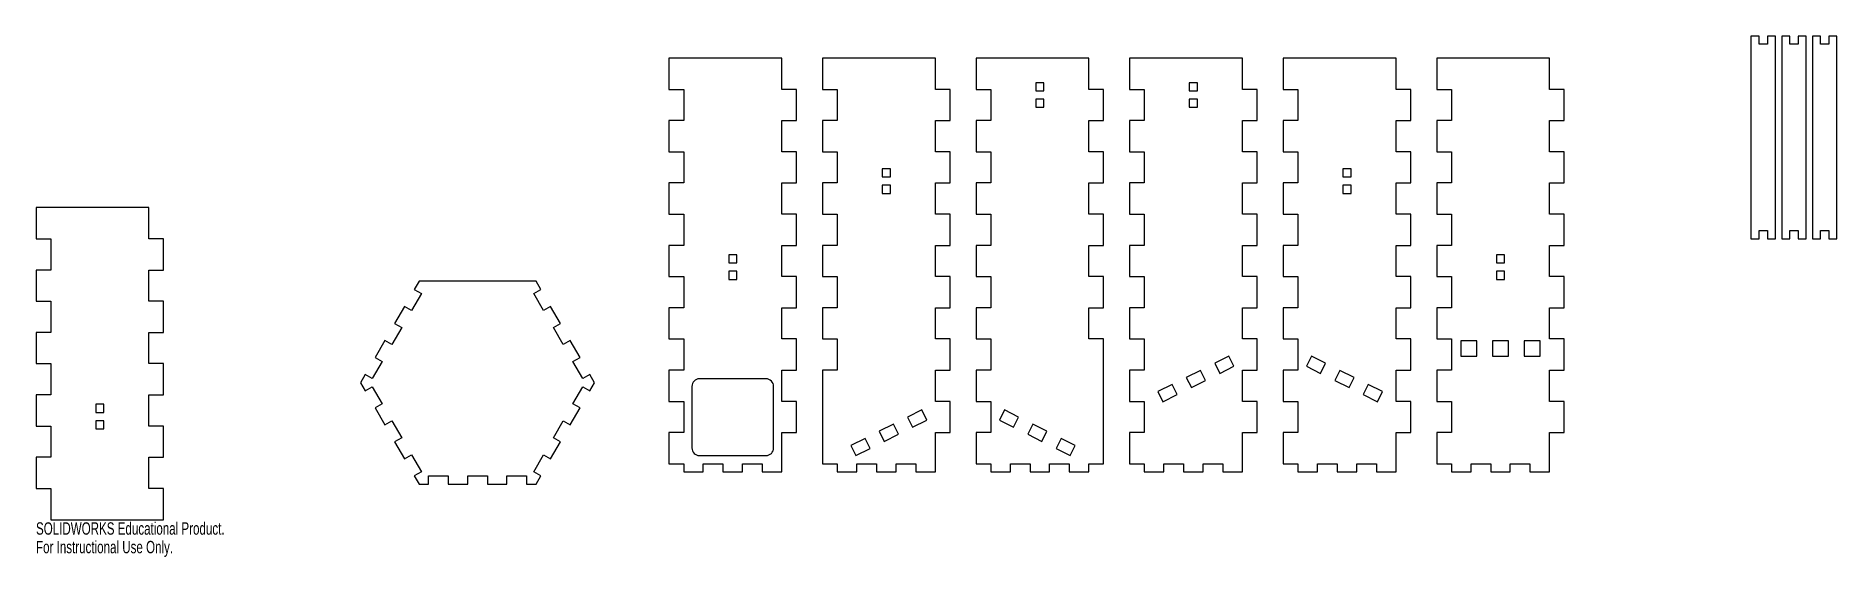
# Model space of a CAD drawing. Header units: millimetres. Extents: x -173 to 531, y -68 to 135.
import ezdxf

# ---------------------------------------------------------------- set-up
doc = ezdxf.new("R2010")
doc.units = ezdxf.units.MM
doc.styles.add('SLDTEXTSTYLE0', font='TXT', dxfattribs={"width": 0.7})

msp = doc.modelspace()

# ---------------------------------------------------------------- linework, layer by layer
at = {"color": 7, "linetype": 'Continuous', "lineweight": 25}
for p, q in [((497.61, 135.4), (497.61, 56.18)), ((500.81, 135.4), (497.61, 135.4)), ((500.81, 132.2), (500.81, 135.4)), ((504.01, 135.4), (504.01, 132.2)), ((507.21, 135.4), (504.01, 135.4)), ((507.21, 56.18), (507.21, 135.4)), ((509.61, 135.4), (509.61, 56.18)), ((512.81, 135.4), (509.61, 135.4)), ((512.81, 132.2), (512.81, 135.4)), ((516.01, 135.4), (516.01, 132.2)), ((519.21, 135.4), (516.01, 135.4)), ((519.21, 56.18), (519.21, 135.4)), ((521.61, 135.4), (521.61, 56.18)), ((524.81, 135.4), (521.61, 135.4)), ((524.81, 132.2), (524.81, 135.4)), ((528.01, 135.4), (528.01, 132.2)), ((531.21, 135.4), (528.01, 135.4)), ((531.21, 56.18), (531.21, 135.4)), ((74.81, 126.77), (74.81, 114.58)), ((118.9, 126.77), (74.81, 126.77)), ((118.9, 114.58), (118.9, 126.77)), ((134.81, 126.77), (134.81, 114.58)), ((178.9, 126.77), (134.81, 126.77)), ((178.9, 114.58), (178.9, 126.77)), ((194.81, 126.77), (194.81, 114.58)), ((238.9, 126.77), (194.81, 126.77)), ((238.9, 114.58), (238.9, 126.77)), ((254.81, 126.77), (254.81, 114.58)), ((298.9, 126.77), (254.81, 126.77)), ((298.9, 114.58), (298.9, 126.77)), ((314.81, 126.77), (314.81, 114.58)), ((358.9, 126.77), (314.81, 126.77)), ((358.9, 114.58), (358.9, 126.77)), ((374.81, 126.77), (374.81, 114.58)), ((418.9, 126.77), (374.81, 126.77)), ((418.9, 114.58), (418.9, 126.77)), ((504.01, 132.2), (500.81, 132.2)), ((516.01, 132.2), (512.81, 132.2)), ((528.01, 132.2), (524.81, 132.2)), ((74.81, 114.58), (80.55, 114.58)), ((80.55, 114.58), (80.55, 102.39)), ((124.65, 114.58), (118.9, 114.58)), ((124.65, 102.39), (124.65, 114.58)), ((134.81, 114.58), (140.55, 114.58)), ((140.55, 114.58), (140.55, 102.39)), ((184.65, 114.58), (178.9, 114.58)), ((184.65, 102.39), (184.65, 114.58)), ((194.81, 114.58), (200.55, 114.58)), ((200.55, 114.58), (200.55, 102.39)), ((221.33, 117.16), (218.13, 117.16)), ((218.13, 117.16), (218.13, 113.96)), ((218.13, 113.96), (221.33, 113.96)), ((221.33, 113.96), (221.33, 117.16)), ((244.65, 114.58), (238.9, 114.58)), ((244.65, 102.39), (244.65, 114.58)), ((254.81, 114.58), (260.55, 114.58)), ((260.55, 114.58), (260.55, 102.39)), ((281.33, 117.16), (278.13, 117.16)), ((278.13, 117.16), (278.13, 113.96)), ((278.13, 113.96), (281.33, 113.96)), ((281.33, 113.96), (281.33, 117.16)), ((304.65, 114.58), (298.9, 114.58)), ((304.65, 102.39), (304.65, 114.58)), ((314.81, 114.58), (320.55, 114.58)), ((320.55, 114.58), (320.55, 102.39)), ((364.65, 114.58), (358.9, 114.58)), ((364.65, 102.39), (364.65, 114.58)), ((374.81, 114.58), (380.55, 114.58)), ((380.55, 114.58), (380.55, 102.39)), ((424.65, 114.58), (418.9, 114.58)), ((424.65, 102.39), (424.65, 114.58)), ((221.33, 110.76), (218.13, 110.76)), ((218.13, 110.76), (218.13, 107.56)), ((218.13, 107.56), (221.33, 107.56)), ((221.33, 107.56), (221.33, 110.76)), ((281.33, 110.76), (278.13, 110.76)), ((278.13, 110.76), (278.13, 107.56)), ((278.13, 107.56), (281.33, 107.56)), ((281.33, 107.56), (281.33, 110.76)), ((74.81, 102.39), (74.81, 90.2)), ((80.55, 102.39), (74.81, 102.39)), ((118.9, 102.39), (124.65, 102.39)), ((118.9, 90.2), (118.9, 102.39)), ((134.81, 102.39), (134.81, 90.2)), ((140.55, 102.39), (134.81, 102.39)), ((178.9, 102.39), (184.65, 102.39)), ((178.9, 90.2), (178.9, 102.39)), ((200.55, 102.39), (194.81, 102.39)), ((194.81, 102.39), (194.81, 90.2)), ((238.9, 102.39), (244.65, 102.39)), ((238.9, 90.2), (238.9, 102.39)), ((254.81, 102.39), (254.81, 90.2)), ((260.55, 102.39), (254.81, 102.39)), ((298.9, 102.39), (304.65, 102.39)), ((298.9, 90.2), (298.9, 102.39)), ((314.81, 102.39), (314.81, 90.2)), ((320.55, 102.39), (314.81, 102.39)), ((358.9, 102.39), (364.65, 102.39)), ((358.9, 90.2), (358.9, 102.39)), ((374.81, 102.39), (374.81, 90.2)), ((380.55, 102.39), (374.81, 102.39)), ((418.9, 102.39), (424.65, 102.39)), ((418.9, 90.2), (418.9, 102.39)), ((74.81, 90.2), (80.55, 90.2)), ((80.55, 90.2), (80.55, 78.02)), ((124.65, 90.2), (118.9, 90.2)), ((124.65, 78.02), (124.65, 90.2)), ((134.81, 90.2), (140.55, 90.2)), ((140.55, 90.2), (140.55, 78.02)), ((184.65, 90.2), (178.9, 90.2)), ((184.65, 78.02), (184.65, 90.2)), ((194.81, 90.2), (200.55, 90.2)), ((200.55, 90.2), (200.55, 78.02)), ((244.65, 90.2), (238.9, 90.2)), ((244.65, 78.02), (244.65, 90.2)), ((254.81, 90.2), (260.55, 90.2)), ((260.55, 90.2), (260.55, 78.02)), ((304.65, 90.2), (298.9, 90.2)), ((304.65, 78.02), (304.65, 90.2)), ((314.81, 90.2), (320.55, 90.2)), ((320.55, 90.2), (320.55, 78.02)), ((364.65, 90.2), (358.9, 90.2)), ((364.65, 78.02), (364.65, 90.2)), ((374.81, 90.2), (380.55, 90.2)), ((380.55, 90.2), (380.55, 78.02)), ((424.65, 90.2), (418.9, 90.2)), ((424.65, 78.02), (424.65, 90.2)), ((74.81, 78.02), (74.81, 65.83)), ((80.55, 78.02), (74.81, 78.02)), ((118.9, 65.83), (118.9, 78.02)), ((118.9, 78.02), (124.65, 78.02)), ((134.81, 78.02), (134.81, 65.83)), ((140.55, 78.02), (134.81, 78.02)), ((161.33, 83.56), (158.13, 83.56)), ((158.13, 83.56), (158.13, 80.36)), ((158.13, 80.36), (161.33, 80.36)), ((161.33, 80.36), (161.33, 83.56)), ((178.9, 78.02), (184.65, 78.02)), ((178.9, 65.83), (178.9, 78.02)), ((194.81, 78.02), (194.81, 65.83)), ((200.55, 78.02), (194.81, 78.02)), ((238.9, 78.02), (244.65, 78.02)), ((238.9, 65.83), (238.9, 78.02)), ((254.81, 78.02), (254.81, 65.83)), ((260.55, 78.02), (254.81, 78.02)), ((298.9, 78.02), (304.65, 78.02)), ((298.9, 65.83), (298.9, 78.02)), ((314.81, 78.02), (314.81, 65.83)), ((320.55, 78.02), (314.81, 78.02)), ((341.33, 83.56), (338.13, 83.56)), ((338.13, 83.56), (338.13, 80.36)), ((338.13, 80.36), (341.33, 80.36)), ((341.33, 80.36), (341.33, 83.56)), ((358.9, 78.02), (364.65, 78.02)), ((358.9, 65.83), (358.9, 78.02)), ((374.81, 78.02), (374.81, 65.83)), ((380.55, 78.02), (374.81, 78.02)), ((418.9, 78.02), (424.65, 78.02)), ((418.9, 65.83), (418.9, 78.02)), ((161.33, 77.16), (158.13, 77.16)), ((158.13, 77.16), (158.13, 73.96)), ((158.13, 73.96), (161.33, 73.96)), ((161.33, 73.96), (161.33, 77.16)), ((341.33, 77.16), (338.13, 77.16)), ((338.13, 77.16), (338.13, 73.96)), ((338.13, 73.96), (341.33, 73.96)), ((341.33, 73.96), (341.33, 77.16)), ((-172.53, 68.37), (-172.53, 56.18)), ((-128.43, 68.37), (-172.53, 68.37)), ((-128.43, 56.18), (-128.43, 68.37)), ((74.81, 65.83), (80.55, 65.83)), ((80.55, 65.83), (80.55, 53.64)), ((124.65, 65.83), (118.9, 65.83)), ((124.65, 53.64), (124.65, 65.83)), ((134.81, 65.83), (140.55, 65.83)), ((140.55, 65.83), (140.55, 53.64)), ((184.65, 65.83), (178.9, 65.83)), ((184.65, 53.64), (184.65, 65.83)), ((194.81, 65.83), (200.55, 65.83)), ((200.55, 65.83), (200.55, 53.64)), ((244.65, 65.83), (238.9, 65.83)), ((244.65, 53.64), (244.65, 65.83)), ((254.81, 65.83), (260.55, 65.83)), ((260.55, 65.83), (260.55, 53.64)), ((304.65, 65.83), (298.9, 65.83)), ((304.65, 53.64), (304.65, 65.83)), ((314.81, 65.83), (320.55, 65.83)), ((320.55, 65.83), (320.55, 53.64)), ((364.65, 65.83), (358.9, 65.83)), ((364.65, 53.64), (364.65, 65.83)), ((374.81, 65.83), (380.55, 65.83)), ((380.55, 65.83), (380.55, 53.64)), ((424.65, 65.83), (418.9, 65.83)), ((424.65, 53.64), (424.65, 65.83)), ((500.81, 59.38), (504.01, 59.38)), ((500.81, 56.18), (500.81, 59.38)), ((504.01, 59.38), (504.01, 56.18)), ((512.81, 59.38), (516.01, 59.38)), ((512.81, 56.18), (512.81, 59.38)), ((516.01, 59.38), (516.01, 56.18)), ((524.81, 59.38), (528.01, 59.38)), ((524.81, 56.18), (524.81, 59.38)), ((528.01, 59.38), (528.01, 56.18)), ((-172.53, 56.18), (-166.78, 56.18)), ((-166.78, 56.18), (-166.78, 43.99)), ((-122.69, 56.18), (-128.43, 56.18)), ((-122.69, 43.99), (-122.69, 56.18)), ((74.81, 53.64), (74.81, 41.45)), ((80.55, 53.64), (74.81, 53.64)), ((101.33, 49.96), (98.13, 49.96)), ((98.13, 49.96), (98.13, 46.76)), ((101.33, 46.76), (101.33, 49.96)), ((118.9, 53.64), (124.65, 53.64)), ((118.9, 41.45), (118.9, 53.64)), ((134.81, 53.64), (134.81, 41.45)), ((140.55, 53.64), (134.81, 53.64)), ((178.9, 53.64), (184.65, 53.64)), ((178.9, 41.45), (178.9, 53.64)), ((194.81, 53.64), (194.81, 41.45)), ((200.55, 53.64), (194.81, 53.64)), ((238.9, 53.64), (244.65, 53.64)), ((238.9, 41.45), (238.9, 53.64)), ((254.81, 53.64), (254.81, 41.45)), ((260.55, 53.64), (254.81, 53.64)), ((298.9, 53.64), (304.65, 53.64)), ((298.9, 41.45), (298.9, 53.64)), ((314.81, 53.64), (314.81, 41.45)), ((320.55, 53.64), (314.81, 53.64)), ((358.9, 53.64), (364.65, 53.64)), ((358.9, 41.45), (358.9, 53.64)), ((374.81, 53.64), (374.81, 41.45)), ((380.55, 53.64), (374.81, 53.64)), ((401.33, 49.96), (398.13, 49.96)), ((398.13, 49.96), (398.13, 46.76)), ((401.33, 46.76), (401.33, 49.96)), ((418.9, 53.64), (424.65, 53.64)), ((418.9, 41.45), (418.9, 53.64)), ((497.61, 56.18), (500.81, 56.18)), ((504.01, 56.18), (507.21, 56.18)), ((509.61, 56.18), (512.81, 56.18)), ((516.01, 56.18), (519.21, 56.18)), ((521.61, 56.18), (524.81, 56.18)), ((528.01, 56.18), (531.21, 56.18)), ((-172.53, 43.99), (-172.53, 31.8)), ((-166.78, 43.99), (-172.53, 43.99)), ((-128.43, 43.99), (-122.69, 43.99)), ((-128.43, 31.8), (-128.43, 43.99)), ((98.13, 46.76), (101.33, 46.76)), ((101.33, 43.56), (98.13, 43.56)), ((98.13, 43.56), (98.13, 40.36)), ((101.33, 40.36), (101.33, 43.56)), ((398.13, 46.76), (401.33, 46.76)), ((401.33, 43.56), (398.13, 43.56)), ((398.13, 43.56), (398.13, 40.36)), ((401.33, 40.36), (401.33, 43.56)), ((-22.87, 39.61), (-24.72, 36.41)), ((-24.72, 36.41), (-21.95, 34.81)), ((22.87, 39.61), (-22.87, 39.61)), ((21.95, 34.81), (24.72, 36.41)), ((24.72, 36.41), (22.87, 39.61)), ((74.81, 41.45), (80.55, 41.45)), ((80.55, 41.45), (80.55, 29.26)), ((98.13, 40.36), (101.33, 40.36)), ((124.65, 41.45), (118.9, 41.45)), ((124.65, 29.26), (124.65, 41.45)), ((134.81, 41.45), (140.55, 41.45)), ((140.55, 41.45), (140.55, 29.26)), ((184.65, 41.45), (178.9, 41.45)), ((184.65, 29.26), (184.65, 41.45)), ((194.81, 41.45), (200.55, 41.45)), ((200.55, 41.45), (200.55, 29.26)), ((244.65, 41.45), (238.9, 41.45)), ((244.65, 29.26), (244.65, 41.45)), ((254.81, 41.45), (260.55, 41.45)), ((260.55, 41.45), (260.55, 29.26)), ((304.65, 41.45), (298.9, 41.45)), ((304.65, 29.26), (304.65, 41.45)), ((314.81, 41.45), (320.55, 41.45)), ((320.55, 41.45), (320.55, 29.26)), ((364.65, 41.45), (358.9, 41.45)), ((364.65, 29.26), (364.65, 41.45)), ((374.81, 41.45), (380.55, 41.45)), ((380.55, 41.45), (380.55, 29.26)), ((398.13, 40.36), (401.33, 40.36)), ((424.65, 41.45), (418.9, 41.45)), ((424.65, 29.26), (424.65, 41.45)), ((-172.53, 31.8), (-166.78, 31.8)), ((-166.78, 31.8), (-166.78, 19.61)), ((-122.69, 31.8), (-128.43, 31.8)), ((-122.69, 19.61), (-122.69, 31.8)), ((-28.55, 29.77), (-32.39, 23.13)), ((-25.78, 28.17), (-28.55, 29.77)), ((-21.95, 34.81), (-25.78, 28.17)), ((25.78, 28.17), (21.95, 34.81)), ((28.55, 29.77), (25.78, 28.17)), ((32.39, 23.13), (28.55, 29.77)), ((74.81, 29.26), (74.81, 17.07)), ((80.55, 29.26), (74.81, 29.26)), ((118.9, 29.26), (124.65, 29.26)), ((118.9, 17.07), (118.9, 29.26)), ((134.81, 29.26), (134.81, 17.07)), ((140.55, 29.26), (134.81, 29.26)), ((178.9, 29.26), (184.65, 29.26)), ((178.9, 17.07), (178.9, 29.26)), ((194.81, 29.26), (194.81, 17.07)), ((200.55, 29.26), (194.81, 29.26)), ((238.9, 29.26), (244.65, 29.26)), ((238.9, 17.07), (238.9, 29.26)), ((254.81, 29.26), (254.81, 17.07)), ((260.55, 29.26), (254.81, 29.26)), ((298.9, 29.26), (304.65, 29.26)), ((298.9, 17.07), (298.9, 29.26)), ((314.81, 29.26), (314.81, 17.07)), ((320.55, 29.26), (314.81, 29.26)), ((358.9, 29.26), (364.65, 29.26)), ((358.9, 17.07), (358.9, 29.26)), ((374.81, 29.26), (374.81, 17.07)), ((380.55, 29.26), (374.81, 29.26)), ((418.9, 29.26), (424.65, 29.26)), ((418.9, 17.07), (418.9, 29.26)), ((-29.62, 21.53), (-33.45, 14.88)), ((-32.39, 23.13), (-29.62, 21.53)), ((29.62, 21.53), (32.39, 23.13)), ((33.45, 14.88), (29.62, 21.53)), ((-172.53, 19.61), (-172.53, 7.43)), ((-166.78, 19.61), (-172.53, 19.61)), ((-128.43, 19.61), (-122.69, 19.61)), ((-128.43, 7.43), (-128.43, 19.61)), ((-36.22, 16.48), (-40.06, 9.84)), ((-33.45, 14.88), (-36.22, 16.48)), ((36.22, 16.48), (33.45, 14.88)), ((40.06, 9.84), (36.22, 16.48)), ((74.81, 17.07), (80.55, 17.07)), ((80.55, 17.07), (80.55, 4.89)), ((124.65, 17.07), (118.9, 17.07)), ((124.65, 4.89), (124.65, 17.07)), ((134.81, 17.07), (140.55, 17.07)), ((140.55, 17.07), (140.55, 4.89)), ((184.65, 17.07), (178.9, 17.07)), ((184.65, 4.89), (184.65, 17.07)), ((194.81, 17.07), (200.55, 17.07)), ((200.55, 17.07), (200.55, 4.89)), ((244.65, 17.07), (238.9, 17.07)), ((244.65, -31.68), (244.65, 17.07)), ((254.81, 17.07), (260.55, 17.07)), ((260.55, 17.07), (260.55, 4.89)), ((304.65, 17.07), (298.9, 17.07)), ((304.65, 4.89), (304.65, 17.07)), ((314.81, 17.07), (320.55, 17.07)), ((320.55, 17.07), (320.55, 4.89)), ((364.65, 17.07), (358.9, 17.07)), ((364.65, 4.89), (364.65, 17.07)), ((374.81, 17.07), (380.55, 17.07)), ((380.55, 17.07), (380.55, 4.89)), ((390.43, 16.36), (384.23, 16.36)), ((384.23, 16.36), (384.23, 10.36)), ((390.43, 10.36), (390.43, 16.36)), ((402.83, 16.36), (396.63, 16.36)), ((396.63, 16.36), (396.63, 10.36)), ((402.83, 10.36), (402.83, 16.36)), ((415.23, 16.36), (409.03, 16.36)), ((409.03, 16.36), (409.03, 10.36)), ((415.23, 10.36), (415.23, 16.36)), ((424.65, 17.07), (418.9, 17.07)), ((424.65, 4.89), (424.65, 17.07)), ((-172.53, 7.43), (-166.78, 7.43)), ((-166.78, 7.43), (-166.78, -4.76)), ((-122.69, 7.43), (-128.43, 7.43)), ((-122.69, -4.76), (-122.69, 7.43)), ((-37.29, 8.24), (-41.12, 1.6)), ((-40.06, 9.84), (-37.29, 8.24)), ((37.29, 8.24), (40.06, 9.84)), ((41.12, 1.6), (37.29, 8.24)), ((293.59, 10.36), (288.05, 7.59)), ((288.05, 7.59), (290.01, 3.65)), ((295.56, 6.42), (293.59, 10.36)), ((325.86, 10.36), (323.9, 6.42)), ((331.41, 7.59), (325.86, 10.36)), ((329.44, 3.65), (331.41, 7.59)), ((384.23, 10.36), (390.43, 10.36)), ((396.63, 10.36), (402.83, 10.36)), ((409.03, 10.36), (415.23, 10.36)), ((-43.89, 3.2), (-45.74, 0)), ((-45.74, 0), (-43.89, -3.2)), ((-41.12, 1.6), (-43.89, 3.2)), ((43.89, 3.2), (41.12, 1.6)), ((45.74, 0), (43.89, 3.2)), ((43.89, -3.2), (45.74, 0)), ((74.81, 4.89), (74.81, -7.3)), ((80.55, 4.89), (74.81, 4.89)), ((112.7, 1.52), (86.75, 1.52)), ((118.9, 4.89), (124.65, 4.89)), ((118.9, -7.3), (118.9, 4.89)), ((134.81, 4.89), (134.81, -31.68)), ((140.55, 4.89), (134.81, 4.89)), ((178.9, 4.89), (184.65, 4.89)), ((178.9, -7.3), (178.9, 4.89)), ((194.81, 4.89), (194.81, -7.3)), ((200.55, 4.89), (194.81, 4.89)), ((254.81, 4.89), (254.81, -7.3)), ((260.55, 4.89), (254.81, 4.89)), ((282.5, 4.81), (276.95, 2.04)), ((276.95, 2.04), (278.92, -1.89)), ((278.92, -1.89), (284.47, 0.88)), ((284.47, 0.88), (282.5, 4.81)), ((290.01, 3.65), (295.56, 6.42)), ((298.9, 4.89), (304.65, 4.89)), ((298.9, -7.3), (298.9, 4.89)), ((314.81, 4.89), (314.81, -7.3)), ((320.55, 4.89), (314.81, 4.89)), ((323.9, 6.42), (329.44, 3.65)), ((336.95, 4.81), (334.99, 0.88)), ((334.99, 0.88), (340.53, -1.89)), ((342.5, 2.04), (336.95, 4.81)), ((340.53, -1.89), (342.5, 2.04)), ((358.9, 4.89), (364.65, 4.89)), ((358.9, -7.3), (358.9, 4.89)), ((374.81, 4.89), (374.81, -7.3)), ((380.55, 4.89), (374.81, 4.89)), ((418.9, 4.89), (424.65, 4.89)), ((418.9, -7.3), (418.9, 4.89)), ((-172.53, -4.76), (-172.53, -16.95)), ((-166.78, -4.76), (-172.53, -4.76)), ((-128.43, -4.76), (-122.69, -4.76)), ((-128.43, -16.95), (-128.43, -4.76)), ((-43.89, -3.2), (-41.12, -1.6)), ((-41.12, -1.6), (-37.29, -8.24)), ((37.29, -8.24), (41.12, -1.6)), ((41.12, -1.6), (43.89, -3.2)), ((83.75, -1.48), (83.75, -25.48)), ((115.7, -25.48), (115.7, -1.48)), ((271.41, -0.73), (265.86, -3.5)), ((265.86, -3.5), (267.83, -7.44)), ((267.83, -7.44), (273.38, -4.67)), ((273.38, -4.67), (271.41, -0.73)), ((348.05, -0.73), (346.08, -4.67)), ((346.08, -4.67), (351.62, -7.44)), ((353.59, -3.5), (348.05, -0.73)), ((351.62, -7.44), (353.59, -3.5)), ((-149.21, -8.44), (-149.21, -11.64)), ((-146.01, -8.44), (-149.21, -8.44)), ((-149.21, -11.64), (-146.01, -11.64)), ((-146.01, -11.64), (-146.01, -8.44)), ((-37.29, -8.24), (-40.06, -9.84)), ((-40.06, -9.84), (-36.22, -16.48)), ((36.22, -16.48), (40.06, -9.84)), ((40.06, -9.84), (37.29, -8.24)), ((74.81, -7.3), (80.55, -7.3)), ((80.55, -7.3), (80.55, -19.49)), ((124.65, -7.3), (118.9, -7.3)), ((124.65, -19.49), (124.65, -7.3)), ((173.59, -10.66), (168.05, -13.43)), ((168.05, -13.43), (170.01, -17.37)), ((175.56, -14.6), (173.59, -10.66)), ((184.65, -7.3), (178.9, -7.3)), ((184.65, -19.49), (184.65, -7.3)), ((194.81, -7.3), (200.55, -7.3)), ((200.55, -7.3), (200.55, -19.49)), ((205.86, -10.66), (203.9, -14.6)), ((211.41, -13.43), (205.86, -10.66)), ((209.44, -17.37), (211.41, -13.43)), ((254.81, -7.3), (260.55, -7.3)), ((260.55, -7.3), (260.55, -19.49)), ((304.65, -7.3), (298.9, -7.3)), ((304.65, -19.49), (304.65, -7.3)), ((314.81, -7.3), (320.55, -7.3)), ((320.55, -7.3), (320.55, -19.49)), ((364.65, -7.3), (358.9, -7.3)), ((364.65, -19.49), (364.65, -7.3)), ((374.81, -7.3), (380.55, -7.3)), ((380.55, -7.3), (380.55, -19.49)), ((424.65, -7.3), (418.9, -7.3)), ((424.65, -19.49), (424.65, -7.3)), ((-172.53, -16.95), (-166.78, -16.95)), ((-166.78, -16.95), (-166.78, -29.14)), ((-149.21, -14.84), (-149.21, -18.04)), ((-146.01, -14.84), (-149.21, -14.84)), ((-149.21, -18.04), (-146.01, -18.04)), ((-146.01, -18.04), (-146.01, -14.84)), ((-122.69, -16.95), (-128.43, -16.95)), ((-122.69, -29.14), (-122.69, -16.95)), ((-36.22, -16.48), (-33.45, -14.88)), ((-33.45, -14.88), (-29.62, -21.53)), ((29.62, -21.53), (33.45, -14.88)), ((33.45, -14.88), (36.22, -16.48)), ((74.81, -19.49), (74.81, -31.68)), ((80.55, -19.49), (74.81, -19.49)), ((118.9, -19.49), (124.65, -19.49)), ((118.9, -34.88), (118.9, -19.49)), ((162.5, -16.21), (156.95, -18.98)), ((156.95, -18.98), (158.92, -22.91)), ((158.92, -22.91), (164.47, -20.14)), ((164.47, -20.14), (162.5, -16.21)), ((170.01, -17.37), (175.56, -14.6)), ((178.9, -19.49), (184.65, -19.49)), ((178.9, -34.88), (178.9, -19.49)), ((194.81, -19.49), (194.81, -31.68)), ((200.55, -19.49), (194.81, -19.49)), ((203.9, -14.6), (209.44, -17.37)), ((216.95, -16.21), (214.99, -20.14)), ((214.99, -20.14), (220.53, -22.91)), ((222.5, -18.98), (216.95, -16.21)), ((220.53, -22.91), (222.5, -18.98)), ((254.81, -19.49), (254.81, -31.68)), ((260.55, -19.49), (254.81, -19.49)), ((298.9, -19.49), (304.65, -19.49)), ((298.9, -34.88), (298.9, -19.49)), ((314.81, -19.49), (314.81, -31.68)), ((320.55, -19.49), (314.81, -19.49)), ((358.9, -19.49), (364.65, -19.49)), ((358.9, -34.88), (358.9, -19.49)), ((374.81, -19.49), (374.81, -31.68)), ((380.55, -19.49), (374.81, -19.49)), ((418.9, -19.49), (424.65, -19.49)), ((418.9, -34.88), (418.9, -19.49)), ((-29.62, -21.53), (-32.39, -23.13)), ((-32.39, -23.13), (-28.55, -29.77)), ((28.55, -29.77), (32.39, -23.13)), ((32.39, -23.13), (29.62, -21.53)), ((151.41, -21.75), (145.86, -24.52)), ((145.86, -24.52), (147.83, -28.46)), ((147.83, -28.46), (153.38, -25.69)), ((153.38, -25.69), (151.41, -21.75)), ((228.05, -21.75), (226.08, -25.69)), ((226.08, -25.69), (231.62, -28.46)), ((233.59, -24.52), (228.05, -21.75)), ((231.62, -28.46), (233.59, -24.52)), ((-172.53, -29.14), (-172.53, -41.33)), ((-166.78, -29.14), (-172.53, -29.14)), ((-128.43, -29.14), (-122.69, -29.14)), ((-128.43, -41.33), (-128.43, -29.14)), ((-28.55, -29.77), (-25.78, -28.17)), ((-25.78, -28.17), (-21.95, -34.81)), ((-21.95, -34.81), (-24.72, -36.41)), ((21.95, -34.81), (25.78, -28.17)), ((24.72, -36.41), (21.95, -34.81)), ((25.78, -28.17), (28.55, -29.77)), ((74.81, -31.68), (80.55, -31.68)), ((80.55, -31.68), (80.55, -34.88)), ((80.55, -34.88), (88.22, -34.88)), ((86.75, -28.48), (112.7, -28.48)), ((88.22, -31.68), (95.89, -31.68)), ((88.22, -34.88), (88.22, -31.68)), ((95.89, -31.68), (95.89, -34.88)), ((95.89, -34.88), (103.56, -34.88)), ((103.56, -31.68), (111.23, -31.68)), ((103.56, -34.88), (103.56, -31.68)), ((111.23, -31.68), (111.23, -34.88)), ((111.23, -34.88), (118.9, -34.88)), ((134.81, -31.68), (140.55, -31.68)), ((140.55, -31.68), (140.55, -34.88)), ((140.55, -34.88), (148.22, -34.88)), ((148.22, -31.68), (155.89, -31.68)), ((148.22, -34.88), (148.22, -31.68)), ((155.89, -31.68), (155.89, -34.88)), ((155.89, -34.88), (163.56, -34.88)), ((163.56, -31.68), (171.23, -31.68)), ((163.56, -34.88), (163.56, -31.68)), ((171.23, -31.68), (171.23, -34.88)), ((171.23, -34.88), (178.9, -34.88)), ((194.81, -31.68), (200.55, -31.68)), ((200.55, -31.68), (200.55, -34.88)), ((200.55, -34.88), (208.22, -34.88)), ((208.22, -31.68), (215.89, -31.68)), ((208.22, -34.88), (208.22, -31.68)), ((215.89, -31.68), (215.89, -34.88)), ((215.89, -34.88), (223.56, -34.88)), ((223.56, -31.68), (231.23, -31.68)), ((223.56, -34.88), (223.56, -31.68)), ((231.23, -31.68), (231.23, -34.88)), ((231.23, -34.88), (238.9, -34.88)), ((238.9, -31.68), (244.65, -31.68)), ((238.9, -34.88), (238.9, -31.68)), ((254.81, -31.68), (260.55, -31.68)), ((260.55, -31.68), (260.55, -34.88)), ((260.55, -34.88), (268.22, -34.88)), ((268.22, -31.68), (275.89, -31.68)), ((268.22, -34.88), (268.22, -31.68)), ((275.89, -31.68), (275.89, -34.88)), ((275.89, -34.88), (283.56, -34.88)), ((283.56, -31.68), (291.23, -31.68)), ((283.56, -34.88), (283.56, -31.68)), ((291.23, -31.68), (291.23, -34.88)), ((291.23, -34.88), (298.9, -34.88)), ((314.81, -31.68), (320.55, -31.68)), ((320.55, -31.68), (320.55, -34.88)), ((320.55, -34.88), (328.22, -34.88)), ((328.22, -31.68), (335.89, -31.68)), ((328.22, -34.88), (328.22, -31.68)), ((335.89, -31.68), (335.89, -34.88)), ((335.89, -34.88), (343.56, -34.88)), ((343.56, -31.68), (351.23, -31.68)), ((343.56, -34.88), (343.56, -31.68)), ((351.23, -31.68), (351.23, -34.88)), ((351.23, -34.88), (358.9, -34.88)), ((374.81, -31.68), (380.55, -31.68)), ((380.55, -31.68), (380.55, -34.88)), ((380.55, -34.88), (388.22, -34.88)), ((388.22, -31.68), (395.89, -31.68)), ((388.22, -34.88), (388.22, -31.68)), ((395.89, -31.68), (395.89, -34.88)), ((395.89, -34.88), (403.56, -34.88)), ((403.56, -31.68), (411.23, -31.68)), ((403.56, -34.88), (403.56, -31.68)), ((411.23, -31.68), (411.23, -34.88)), ((411.23, -34.88), (418.9, -34.88)), ((-172.53, -41.33), (-166.78, -41.33)), ((-166.78, -41.33), (-166.78, -53.52)), ((-122.69, -41.33), (-128.43, -41.33)), ((-122.69, -53.52), (-122.69, -41.33)), ((-24.72, -36.41), (-22.87, -39.61)), ((-22.87, -39.61), (-19.17, -39.61)), ((-19.17, -36.41), (-11.5, -36.41)), ((-19.17, -39.61), (-19.17, -36.41)), ((-11.5, -36.41), (-11.5, -39.61)), ((-11.5, -39.61), (-3.83, -39.61)), ((-3.83, -36.41), (3.83, -36.41)), ((-3.83, -39.61), (-3.83, -36.41)), ((3.83, -36.41), (3.83, -39.61)), ((3.83, -39.61), (11.5, -39.61)), ((11.5, -36.41), (19.17, -36.41)), ((11.5, -39.61), (11.5, -36.41)), ((19.17, -36.41), (19.17, -39.61)), ((19.17, -39.61), (22.87, -39.61)), ((22.87, -39.61), (24.72, -36.41)), ((-166.78, -53.52), (-122.69, -53.52))]:
    msp.add_line(p, q, dxfattribs=at)
for centre, start, end in [((86.75, -1.48), 90, 180), ((112.7, -1.48), 0, 90), ((86.75, -25.48), 180, 270), ((112.7, -25.48), 270, 0)]:
    msp.add_arc(centre, 3, start, end, dxfattribs=at)

# ---------------------------------------------------------------- texts
at = {"color": 7, "linetype": 'Continuous', "char_height": 4.8336, "attachment_point": 1, "style": 'SLDTEXTSTYLE0'}
for s, insert in [('SOLIDWORKS Educational Product.', (-172.53, -54.54)), ('For Instructional Use Only.', (-172.53, -61.79))]:
    msp.add_mtext(s, dxfattribs=dict(at, insert=insert))

doc.saveas('drawing.dxf')
